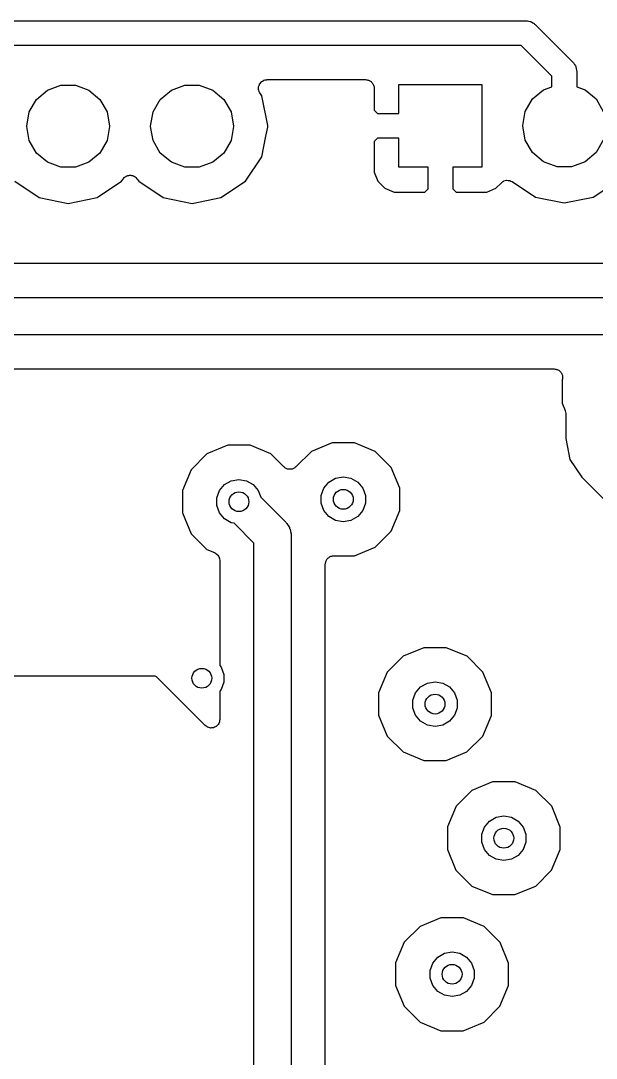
# Model space of a CAD drawing. Extents: x 91.7 to 190.7, y -114.3 to -59.5.
# Drawn here: x 133.14 to 144.93, y -81.9 to -60.63 of the extents above; entities that cross this region are included whole.
import ezdxf

# ---------------------------------------------------------------- set-up
doc = ezdxf.new("R2010")
doc.units = 0
doc.header["$MEASUREMENT"] = 0
doc.layers.add('BLACK', color=7, linetype='CONTINUOUS')

msp = doc.modelspace()

# ---------------------------------------------------------------- linework, layer by layer
at = {"layer": 'Black'}
for p, q in [((132.44, -60.626), (143.5, -60.626)), ((143.5, -60.626), (143.511, -60.6279)), ((143.511, -60.6279), (143.522, -60.627)), ((143.522, -60.627), (143.554, -60.6356)), ((143.554, -60.6356), (143.587, -60.6413)), ((143.587, -60.6413), (143.597, -60.6469)), ((143.597, -60.6469), (143.607, -60.6498)), ((143.607, -60.6498), (143.635, -60.6688)), ((143.635, -60.6688), (143.663, -60.6854)), ((143.663, -60.6854), (143.67, -60.694)), ((143.67, -60.694), (143.68, -60.7004)), ((143.68, -60.7004), (144.46, -61.4804)), ((143.395, -61.134), (132.545, -61.134)), ((144.026, -61.7652), (143.395, -61.134)), ((144.46, -61.4804), (144.466, -61.4895)), ((144.466, -61.4895), (144.475, -61.4967)), ((144.475, -61.4967), (144.491, -61.5255)), ((144.491, -61.5255), (144.51, -61.5527)), ((144.51, -61.5527), (144.513, -61.5634)), ((144.513, -61.5634), (144.519, -61.5731)), ((144.519, -61.5731), (144.524, -61.6058)), ((144.524, -61.6058), (144.533, -61.6379)), ((144.533, -61.6379), (144.532, -61.649)), ((144.532, -61.649), (144.534, -61.66)), ((144.534, -61.66), (144.534, -61.9784)), ((138.034, -61.9217), (138.05, -61.9027)), ((138.05, -61.9027), (138.065, -61.8827)), ((138.065, -61.8827), (138.07, -61.8795)), ((138.07, -61.8795), (138.074, -61.8751)), ((138.074, -61.8751), (138.095, -61.8626)), ((138.095, -61.8626), (138.116, -61.8489)), ((138.116, -61.8489), (138.121, -61.8475)), ((138.121, -61.8475), (138.126, -61.8446)), ((138.126, -61.8446), (138.151, -61.8403)), ((138.151, -61.8403), (138.175, -61.8344)), ((138.175, -61.8344), (138.181, -61.835)), ((138.181, -61.835), (138.186, -61.834)), ((138.186, -61.834), (140.207, -61.834)), ((140.207, -61.834), (140.222, -61.8367)), ((140.222, -61.8367), (140.237, -61.8367)), ((140.237, -61.8367), (140.251, -61.8419)), ((140.251, -61.8419), (140.267, -61.8446)), ((140.267, -61.8446), (140.28, -61.8523)), ((140.28, -61.8523), (140.294, -61.8575)), ((140.294, -61.8575), (140.306, -61.8674)), ((140.306, -61.8674), (140.319, -61.8751)), ((140.319, -61.8751), (140.329, -61.8868)), ((140.329, -61.8868), (140.341, -61.8967)), ((140.341, -61.8967), (140.349, -61.91)), ((140.349, -61.91), (140.358, -61.9217)), ((144.026, -61.9784), (144.026, -61.7652)), ((133.459, -62.2404), (133.685, -62.0506)), ((133.685, -62.0506), (133.962, -61.9497)), ((133.962, -61.9497), (134.258, -61.9497)), ((134.258, -61.9497), (134.535, -62.0506)), ((134.535, -62.0506), (134.761, -62.2404)), ((135.999, -62.2404), (136.225, -62.0506)), ((136.225, -62.0506), (136.502, -61.9497)), ((136.502, -61.9497), (136.798, -61.9497)), ((136.798, -61.9497), (137.075, -62.0506)), ((137.075, -62.0506), (137.301, -62.2404)), ((138.012, -61.9904), (138.014, -61.9848)), ((138.014, -62.0152), (138.012, -61.9904)), ((138.014, -61.979), (138.022, -61.9557)), ((138.014, -61.9848), (138.014, -61.979)), ((138.014, -62.04), (138.014, -62.0152)), ((138.016, -62.0454), (138.014, -62.04)), ((138.016, -62.0512), (138.016, -62.0454)), ((138.026, -62.0739), (138.016, -62.0512)), ((138.022, -61.9557), (138.029, -61.9319)), ((138.034, -62.0972), (138.026, -62.0739)), ((138.029, -61.9319), (138.032, -61.9272)), ((138.032, -61.9272), (138.034, -61.9217)), ((138.038, -62.1017), (138.034, -62.0972)), ((138.041, -62.107), (138.038, -62.1017)), ((138.079, -62.1644), (138.041, -62.107)), ((140.358, -61.9217), (140.364, -61.9362)), ((140.364, -61.9362), (140.371, -61.9495)), ((140.371, -61.9495), (140.374, -61.9646)), ((140.374, -61.9646), (140.379, -61.979)), ((140.379, -61.979), (140.379, -61.9944)), ((140.379, -61.9944), (140.382, -62.0095)), ((140.382, -62.0095), (140.382, -62.4579)), ((140.89, -62.526), (140.89, -61.93)), ((140.89, -61.93), (142.59, -61.93)), ((142.59, -61.93), (142.59, -63.63)), ((143.629, -62.2304), (143.855, -62.0406)), ((143.855, -62.0406), (144.026, -61.9784)), ((144.534, -61.9784), (144.705, -62.0406)), ((144.705, -62.0406), (144.931, -62.2304)), ((133.311, -62.496), (133.459, -62.2404)), ((134.761, -62.2404), (134.909, -62.496)), ((135.851, -62.496), (135.999, -62.2404)), ((137.301, -62.2404), (137.449, -62.496)), ((138.2, -62.7735), (138.079, -62.1644)), ((143.481, -62.486), (143.629, -62.2304)), ((144.931, -62.2304), (145.079, -62.486)), ((133.26, -62.7868), (133.311, -62.496)), ((134.909, -62.496), (134.96, -62.7868)), ((135.8, -62.7868), (135.851, -62.496)), ((137.449, -62.496), (137.5, -62.7868)), ((140.382, -62.4579), (140.45, -62.526)), ((140.45, -62.526), (140.89, -62.526)), ((143.43, -62.7768), (143.481, -62.486)), ((133.26, -62.7932), (133.26, -62.7868)), ((133.311, -63.084), (133.26, -62.7932)), ((134.96, -62.7932), (134.909, -63.084)), ((134.96, -62.7868), (134.96, -62.7932)), ((135.8, -62.7932), (135.8, -62.7868)), ((135.851, -63.084), (135.8, -62.7932)), ((137.5, -62.7932), (137.449, -63.084)), ((137.5, -62.7868), (137.5, -62.7932)), ((138.162, -62.9951), (138.2, -62.8065)), ((138.2, -62.8065), (138.2, -62.7735)), ((143.43, -62.7832), (143.43, -62.7768)), ((143.481, -63.074), (143.43, -62.7832)), ((133.459, -63.3396), (133.311, -63.084)), ((134.909, -63.084), (134.761, -63.3396)), ((135.999, -63.3396), (135.851, -63.084)), ((137.449, -63.084), (137.301, -63.3396)), ((138.079, -63.4156), (138.162, -62.9951)), ((138.162, -62.9951), (138.162, -62.9951)), ((140.45, -63.034), (140.382, -63.1021)), ((140.382, -63.1021), (140.382, -63.731)), ((140.89, -63.034), (140.45, -63.034)), ((140.89, -63.63), (140.89, -63.034)), ((143.629, -63.3296), (143.481, -63.074)), ((145.079, -63.074), (144.931, -63.3296)), ((133.685, -63.5294), (133.459, -63.3396)), ((134.761, -63.3396), (134.535, -63.5294)), ((136.225, -63.5294), (135.999, -63.3396)), ((137.301, -63.3396), (137.075, -63.5294)), ((143.855, -63.5194), (143.629, -63.3296)), ((144.931, -63.3296), (144.705, -63.5194)), ((133.962, -63.6303), (133.685, -63.5294)), ((134.535, -63.5294), (134.258, -63.6303)), ((136.502, -63.6303), (136.225, -63.5294)), ((137.075, -63.5294), (136.798, -63.6303)), ((137.744, -63.9174), (138.079, -63.4156)), ((144.132, -63.6203), (143.855, -63.5194)), ((144.705, -63.5194), (144.428, -63.6203)), ((134.258, -63.6303), (133.962, -63.6303)), ((135.268, -63.8361), (135.276, -63.8277)), ((135.276, -63.8277), (135.293, -63.8193)), ((135.293, -63.8193), (135.309, -63.8086)), ((135.309, -63.8086), (135.321, -63.8059)), ((135.321, -63.8059), (135.331, -63.8008)), ((135.331, -63.8008), (135.35, -63.7987)), ((135.35, -63.7987), (135.369, -63.7941)), ((135.369, -63.7941), (135.38, -63.7954)), ((135.38, -63.7954), (135.391, -63.7941)), ((135.391, -63.7941), (135.41, -63.7987)), ((135.41, -63.7987), (135.429, -63.8008)), ((135.429, -63.8008), (135.439, -63.8059)), ((135.439, -63.8059), (135.451, -63.8086)), ((135.451, -63.8086), (135.467, -63.8193)), ((135.467, -63.8193), (135.484, -63.8277)), ((135.484, -63.8277), (135.492, -63.8361)), ((136.798, -63.6303), (136.502, -63.6303)), ((140.382, -63.731), (140.459, -63.9178)), ((141.486, -63.63), (140.89, -63.63)), ((141.486, -64.0699), (141.486, -63.63)), ((142.59, -63.63), (141.994, -63.63)), ((141.994, -63.63), (141.994, -64.0699)), ((144.428, -63.6203), (144.132, -63.6203)), ((133.016, -63.9174), (133.518, -64.2526)), ((134.702, -64.2526), (135.204, -63.9174)), ((135.204, -63.9174), (135.234, -63.8718)), ((135.234, -63.8718), (135.247, -63.8579)), ((135.247, -63.8579), (135.259, -63.8425)), ((135.259, -63.8425), (135.268, -63.8361)), ((135.492, -63.8361), (135.501, -63.8425)), ((135.501, -63.8425), (135.513, -63.8579)), ((135.513, -63.8579), (135.526, -63.8718)), ((135.526, -63.8718), (135.556, -63.9174)), ((135.556, -63.9174), (136.058, -64.2526)), ((137.242, -64.2526), (137.744, -63.9174)), ((140.459, -63.9178), (140.602, -64.0607)), ((142.878, -64.0607), (142.991, -63.947)), ((142.991, -63.947), (143.015, -63.9306)), ((143.015, -63.9306), (143.038, -63.9137)), ((143.038, -63.9137), (143.04, -63.9131)), ((143.04, -63.9131), (143.041, -63.912)), ((143.041, -63.912), (143.069, -63.9046)), ((143.069, -63.9046), (143.096, -63.8966)), ((143.096, -63.8966), (143.098, -63.8968)), ((143.098, -63.8968), (143.1, -63.8963)), ((143.1, -63.8963), (143.129, -63.8987)), ((143.129, -63.8987), (143.157, -63.9006)), ((143.157, -63.9006), (143.159, -63.9014)), ((143.159, -63.9014), (143.161, -63.9016)), ((143.161, -63.9016), (143.187, -63.9136)), ((143.187, -63.9136), (143.213, -63.9252)), ((143.213, -63.9252), (143.688, -64.2426)), ((144.872, -64.2426), (145.374, -63.9074)), ((133.518, -64.2526), (134.11, -64.3704)), ((134.11, -64.3704), (134.702, -64.2526)), ((136.058, -64.2526), (136.65, -64.3704)), ((136.65, -64.3704), (137.242, -64.2526)), ((140.602, -64.0607), (140.789, -64.138)), ((140.789, -64.138), (141.418, -64.138)), ((141.418, -64.138), (141.486, -64.0699)), ((141.994, -64.0699), (142.062, -64.138)), ((142.062, -64.138), (142.691, -64.138)), ((142.691, -64.138), (142.878, -64.0607)), ((143.688, -64.2426), (144.28, -64.3604)), ((144.28, -64.3604), (144.872, -64.2426)), ((146.298, -65.604), (132.272, -65.604)), ((132.255, -66.304), (146.315, -66.304)), ((146.157, -67.066), (132.413, -67.066)), ((132.775, -67.766), (144.071, -67.766)), ((144.071, -67.766), (144.09, -67.7693)), ((144.09, -67.7693), (144.109, -67.7702)), ((144.109, -67.7702), (144.12, -67.7746)), ((144.12, -67.7746), (144.131, -67.7766)), ((144.131, -67.7766), (144.148, -67.7862)), ((144.148, -67.7862), (144.165, -67.7936)), ((144.165, -67.7936), (144.174, -67.8013)), ((144.174, -67.8013), (144.184, -67.8071)), ((144.184, -67.8071), (144.196, -67.8218)), ((144.196, -67.8218), (144.21, -67.8348)), ((144.21, -67.8348), (144.216, -67.845)), ((144.216, -67.845), (144.223, -67.8537)), ((144.223, -67.8537), (144.229, -67.8718)), ((144.229, -67.8718), (144.238, -67.8889)), ((144.237, -67.99), (144.233, -68.0088)), ((144.233, -68.0088), (144.233, -68.0088)), ((144.233, -68.0088), (144.233, -68.4692)), ((144.244, -67.972), (144.237, -67.99)), ((144.238, -67.8889), (144.24, -67.9002)), ((144.24, -67.9002), (144.244, -67.911)), ((144.244, -67.911), (144.244, -67.9303)), ((144.244, -67.9303), (144.246, -67.9493)), ((144.246, -67.9493), (144.244, -67.9605)), ((144.244, -67.9605), (144.244, -67.972)), ((144.233, -68.4692), (144.296, -68.6219)), ((144.296, -68.6219), (144.297, -68.6256)), ((144.297, -68.6256), (144.298, -68.6289)), ((144.298, -68.6289), (144.303, -68.6552)), ((144.303, -68.6552), (144.309, -68.6814)), ((144.309, -68.6814), (144.308, -68.6852)), ((144.308, -68.6852), (144.309, -68.6889)), ((144.309, -68.6889), (144.309, -69.1927)), ((137.381, -69.3326), (136.955, -69.5084)), ((137.841, -69.333), (137.381, -69.3326)), ((138.266, -69.5095), (137.841, -69.333)), ((139.521, -69.2826), (139.095, -69.4584)), ((139.981, -69.283), (139.521, -69.2826)), ((140.406, -69.4595), (139.981, -69.283)), ((144.309, -69.1927), (144.394, -69.6224)), ((136.955, -69.5084), (136.63, -69.8336)), ((138.531, -69.7742), (138.266, -69.5095)), ((139.095, -69.4584), (138.779, -69.7744)), ((140.732, -69.7854), (140.406, -69.4595)), ((138.543, -69.783), (138.531, -69.7742)), ((138.554, -69.7939), (138.543, -69.783)), ((138.766, -69.7832), (138.755, -69.7941)), ((138.779, -69.7744), (138.766, -69.7832)), ((140.907, -70.2108), (140.732, -69.7854)), ((144.394, -69.6224), (144.638, -69.9866)), ((136.63, -69.8336), (136.453, -70.2588)), ((138.568, -69.8004), (138.554, -69.7939)), ((138.58, -69.8092), (138.568, -69.8004)), ((138.595, -69.8132), (138.58, -69.8092)), ((138.609, -69.8197), (138.595, -69.8132)), ((138.625, -69.8211), (138.609, -69.8197)), ((138.639, -69.8251), (138.625, -69.8211)), ((138.655, -69.8237), (138.639, -69.8251)), ((138.67, -69.8251), (138.655, -69.8237)), ((138.685, -69.8211), (138.67, -69.8251)), ((138.7, -69.8198), (138.685, -69.8211)), ((138.714, -69.8133), (138.7, -69.8198)), ((138.729, -69.8094), (138.714, -69.8133)), ((138.741, -69.8006), (138.729, -69.8094)), ((138.755, -69.7941), (138.741, -69.8006)), ((139.593, -70.0087), (139.75, -69.9811)), ((139.75, -69.9811), (139.907, -70.0087)), ((144.638, -69.9866), (151.184, -76.5332)), ((137.213, -70.2605), (137.315, -70.1384)), ((137.315, -70.1384), (137.453, -70.0587)), ((137.453, -70.0587), (137.61, -70.0311)), ((137.61, -70.0311), (137.767, -70.0587)), ((137.767, -70.0587), (137.905, -70.1384)), ((137.905, -70.1384), (138.007, -70.2605)), ((139.298, -70.3603), (139.353, -70.2105)), ((139.353, -70.2105), (139.455, -70.0884)), ((139.455, -70.0884), (139.593, -70.0087)), ((139.907, -70.0087), (140.045, -70.0884)), ((140.045, -70.0884), (140.147, -70.2105)), ((140.147, -70.2105), (140.202, -70.3603)), ((140.907, -70.6712), (140.907, -70.2108)), ((136.453, -70.2588), (136.453, -70.7192)), ((137.158, -70.4103), (137.213, -70.2605)), ((137.158, -70.5697), (137.158, -70.4103)), ((138.007, -70.2605), (138.058, -70.3991)), ((138.058, -70.3991), (138.569, -70.9106)), ((139.298, -70.5197), (139.298, -70.3603)), ((140.202, -70.3603), (140.202, -70.5197)), ((137.213, -70.7195), (137.158, -70.5697)), ((139.353, -70.6695), (139.298, -70.5197)), ((140.202, -70.5197), (140.147, -70.6695)), ((136.453, -70.7192), (136.628, -71.1446)), ((137.315, -70.8416), (137.213, -70.7195)), ((137.453, -70.9213), (137.315, -70.8416)), ((139.455, -70.7916), (139.353, -70.6695)), ((139.593, -70.8713), (139.455, -70.7916)), ((140.045, -70.7916), (139.907, -70.8713)), ((140.147, -70.6695), (140.045, -70.7916)), ((140.73, -71.0964), (140.907, -70.6712)), ((137.513, -70.9318), (137.453, -70.9213)), ((137.919, -71.3378), (137.513, -70.9318)), ((138.569, -70.9106), (138.579, -70.9243)), ((138.579, -70.9243), (138.592, -70.9351)), ((138.592, -70.9351), (138.617, -70.9782)), ((138.617, -70.9782), (138.645, -71.019)), ((138.645, -71.019), (138.65, -71.0352)), ((138.65, -71.0352), (138.658, -71.0497)), ((138.658, -71.0497), (138.667, -71.0987)), ((139.75, -70.8989), (139.593, -70.8713)), ((139.907, -70.8713), (139.75, -70.8989)), ((136.628, -71.1446), (136.954, -71.4705)), ((138.667, -71.0987), (138.68, -71.1468)), ((138.68, -71.1468), (138.678, -71.1635)), ((138.678, -71.1635), (138.681, -71.18)), ((138.681, -71.18), (138.681, -83.79)), ((140.405, -71.4216), (140.73, -71.0964)), ((136.954, -71.4705), (137.106, -71.5338)), ((137.919, -83.79), (137.919, -71.3378)), ((139.979, -71.5974), (140.405, -71.4216)), ((137.106, -71.5338), (137.109, -71.5359)), ((137.109, -71.5359), (137.113, -71.5368)), ((137.113, -71.5368), (137.128, -71.5473)), ((137.128, -71.5473), (137.131, -71.5485)), ((137.131, -71.5485), (137.138, -71.5539)), ((137.138, -71.5539), (137.158, -71.5666)), ((137.158, -71.5666), (137.16, -71.5696)), ((137.16, -71.5696), (137.163, -71.5718)), ((137.163, -71.5718), (137.168, -71.5764)), ((137.168, -71.5764), (137.172, -71.5827)), ((137.172, -71.5827), (137.178, -71.5877)), ((137.178, -71.5877), (137.189, -71.6075)), ((137.189, -71.6075), (137.194, -71.6145)), ((137.194, -71.6145), (137.195, -71.615)), ((137.195, -71.615), (137.195, -71.6151)), ((137.195, -71.6151), (137.203, -71.6263)), ((137.203, -71.6263), (137.205, -71.6337)), ((137.205, -71.6337), (137.208, -71.6404)), ((137.208, -71.6404), (137.212, -71.663)), ((137.212, -71.663), (137.218, -71.6852)), ((137.218, -71.6852), (137.218, -71.6929)), ((137.218, -71.6929), (137.219, -71.7005)), ((137.219, -71.7005), (137.219, -73.8466)), ((139.392, -71.7125), (139.399, -71.6991)), ((139.399, -71.6991), (139.405, -71.6846)), ((139.405, -71.6846), (139.414, -71.673)), ((139.414, -71.673), (139.422, -71.6597)), ((139.422, -71.6597), (139.434, -71.6498)), ((139.434, -71.6498), (139.444, -71.638)), ((139.444, -71.638), (139.457, -71.6304)), ((139.457, -71.6304), (139.469, -71.6205)), ((139.469, -71.6205), (139.483, -71.6153)), ((139.483, -71.6153), (139.497, -71.6076)), ((139.497, -71.6076), (139.512, -71.6049)), ((139.512, -71.6049), (139.526, -71.5997)), ((139.526, -71.5997), (139.541, -71.5997)), ((139.541, -71.5997), (139.557, -71.597)), ((139.557, -71.597), (139.979, -71.5974)), ((139.381, -71.7725), (139.384, -71.7573)), ((139.381, -74.9039), (139.381, -71.7725)), ((139.384, -71.7419), (139.389, -71.7276)), ((139.384, -71.7573), (139.384, -71.7419)), ((139.389, -71.7276), (139.392, -71.7125)), ((141.401, -73.4826), (140.975, -73.6584)), ((141.861, -73.483), (141.401, -73.4826)), ((142.286, -73.6595), (141.861, -73.483)), ((140.975, -73.6584), (140.65, -73.9836)), ((142.612, -73.9854), (142.286, -73.6595)), ((137.219, -73.8466), (137.247, -73.8805)), ((137.247, -73.8805), (137.302, -74.0303)), ((137.302, -74.0303), (137.302, -74.1897)), ((140.65, -73.9836), (140.473, -74.4088)), ((142.787, -74.4108), (142.612, -73.9854)), ((135.892, -74.07), (130.066, -74.07)), ((135.909, -74.0734), (135.892, -74.07)), ((135.922, -74.082), (135.909, -74.0734)), ((136.919, -75.0794), (135.922, -74.082)), ((137.302, -74.1897), (137.247, -74.3395)), ((141.335, -74.2884), (141.473, -74.2087)), ((141.473, -74.2087), (141.63, -74.1811)), ((141.63, -74.1811), (141.787, -74.2087)), ((141.787, -74.2087), (141.925, -74.2884)), ((137.247, -74.3395), (137.219, -74.3734)), ((137.219, -74.3734), (137.219, -74.9553)), ((140.473, -74.4088), (140.473, -74.8692)), ((141.178, -74.5603), (141.233, -74.4105)), ((141.233, -74.4105), (141.335, -74.2884)), ((141.925, -74.2884), (142.027, -74.4105)), ((142.027, -74.4105), (142.082, -74.5603)), ((142.787, -74.8712), (142.787, -74.4108)), ((141.178, -74.7197), (141.178, -74.5603)), ((142.082, -74.5603), (142.082, -74.7197)), ((140.473, -74.8692), (140.648, -75.2946)), ((141.233, -74.8695), (141.178, -74.7197)), ((141.335, -74.9916), (141.233, -74.8695)), ((142.027, -74.8695), (141.925, -74.9916)), ((142.082, -74.7197), (142.027, -74.8695)), ((142.61, -75.2964), (142.787, -74.8712)), ((136.938, -75.0926), (136.919, -75.0794)), ((136.956, -75.1073), (136.938, -75.0926)), ((137.137, -75.1023), (137.131, -75.1073)), ((137.144, -75.0991), (137.137, -75.1023)), ((137.16, -75.0829), (137.144, -75.0991)), ((137.178, -75.0681), (137.16, -75.0829)), ((137.182, -75.0614), (137.178, -75.0681)), ((137.187, -75.056), (137.182, -75.0614)), ((137.197, -75.0352), (137.187, -75.056)), ((137.208, -75.0153), (137.197, -75.0352)), ((137.21, -75.0077), (137.208, -75.0153)), ((137.213, -75.0007), (137.21, -75.0077)), ((137.215, -74.9779), (137.213, -75.0007)), ((137.219, -74.9553), (137.215, -74.9779)), ((139.381, -77.6539), (139.381, -74.9039)), ((141.473, -75.0713), (141.335, -74.9916)), ((141.63, -75.0989), (141.473, -75.0713)), ((141.787, -75.0713), (141.63, -75.0989)), ((141.925, -74.9916), (141.787, -75.0713)), ((136.963, -75.1099), (136.956, -75.1073)), ((136.969, -75.1144), (136.963, -75.1099)), ((136.991, -75.1203), (136.969, -75.1144)), ((137.013, -75.1281), (136.991, -75.1203)), ((137.021, -75.1281), (137.013, -75.1281)), ((137.028, -75.1301), (137.021, -75.1281)), ((137.051, -75.1281), (137.028, -75.1301)), ((137.074, -75.1281), (137.051, -75.1281)), ((137.081, -75.1255), (137.074, -75.1281)), ((137.089, -75.1248), (137.081, -75.1255)), ((137.11, -75.1151), (137.089, -75.1248)), ((137.131, -75.1073), (137.11, -75.1151)), ((140.648, -75.2946), (140.974, -75.6205)), ((142.285, -75.6216), (142.61, -75.2964)), ((140.974, -75.6205), (141.399, -75.797)), ((141.859, -75.7974), (142.285, -75.6216)), ((141.399, -75.797), (141.859, -75.7974)), ((142.811, -76.2326), (142.385, -76.4084)), ((143.271, -76.233), (142.811, -76.2326)), ((143.696, -76.4095), (143.271, -76.233)), ((142.385, -76.4084), (142.06, -76.7336)), ((144.022, -76.7354), (143.696, -76.4095)), ((142.06, -76.7336), (141.883, -77.1588)), ((144.197, -77.1608), (144.022, -76.7354)), ((142.745, -77.0384), (142.883, -76.9587)), ((142.883, -76.9587), (143.04, -76.9311)), ((143.04, -76.9311), (143.197, -76.9587)), ((143.197, -76.9587), (143.335, -77.0384)), ((141.883, -77.1588), (141.883, -77.6192)), ((142.588, -77.3103), (142.643, -77.1605)), ((142.643, -77.1605), (142.745, -77.0384)), ((143.335, -77.0384), (143.437, -77.1605)), ((143.437, -77.1605), (143.492, -77.3103)), ((144.197, -77.6212), (144.197, -77.1608)), ((142.588, -77.4697), (142.588, -77.3103)), ((143.492, -77.3103), (143.492, -77.4697)), ((139.381, -80.4439), (139.381, -77.6539)), ((141.883, -77.6192), (142.058, -78.0446)), ((142.643, -77.6195), (142.588, -77.4697)), ((142.745, -77.7416), (142.643, -77.6195)), ((143.437, -77.6195), (143.335, -77.7416)), ((143.492, -77.4697), (143.437, -77.6195)), ((144.02, -78.0464), (144.197, -77.6212)), ((142.883, -77.8213), (142.745, -77.7416)), ((143.04, -77.8489), (142.883, -77.8213)), ((143.197, -77.8213), (143.04, -77.8489)), ((143.335, -77.7416), (143.197, -77.8213)), ((142.058, -78.0446), (142.384, -78.3705)), ((143.695, -78.3716), (144.02, -78.0464)), ((142.384, -78.3705), (142.809, -78.547)), ((143.269, -78.5474), (143.695, -78.3716)), ((142.809, -78.547), (143.269, -78.5474)), ((141.751, -79.0226), (141.325, -79.1984)), ((142.211, -79.023), (141.751, -79.0226)), ((142.636, -79.1995), (142.211, -79.023)), ((141.325, -79.1984), (141, -79.5236)), ((142.962, -79.5254), (142.636, -79.1995)), ((141, -79.5236), (140.823, -79.9488)), ((143.137, -79.9508), (142.962, -79.5254)), ((141.685, -79.8284), (141.823, -79.7487)), ((141.823, -79.7487), (141.98, -79.7211)), ((141.98, -79.7211), (142.137, -79.7487)), ((142.137, -79.7487), (142.275, -79.8284)), ((140.823, -79.9488), (140.823, -80.4092)), ((141.528, -80.1003), (141.583, -79.9505)), ((141.583, -79.9505), (141.685, -79.8284)), ((142.275, -79.8284), (142.377, -79.9505)), ((142.377, -79.9505), (142.432, -80.1003)), ((143.137, -80.4112), (143.137, -79.9508)), ((141.528, -80.2597), (141.528, -80.1003)), ((142.432, -80.1003), (142.432, -80.2597)), ((140.823, -80.4092), (140.998, -80.8346)), ((141.583, -80.4095), (141.528, -80.2597)), ((141.685, -80.5316), (141.583, -80.4095)), ((142.377, -80.4095), (142.275, -80.5316)), ((142.432, -80.2597), (142.377, -80.4095)), ((142.96, -80.8364), (143.137, -80.4112)), ((139.381, -83.5035), (139.381, -80.4439)), ((141.823, -80.6113), (141.685, -80.5316)), ((141.98, -80.6389), (141.823, -80.6113)), ((142.137, -80.6113), (141.98, -80.6389)), ((142.275, -80.5316), (142.137, -80.6113)), ((140.998, -80.8346), (141.324, -81.1605)), ((142.635, -81.1616), (142.96, -80.8364)), ((141.324, -81.1605), (141.749, -81.337)), ((142.209, -81.3374), (142.635, -81.1616)), ((141.749, -81.337), (142.209, -81.3374))]:
    msp.add_line(p, q, dxfattribs=at)
for centre in [(137.61, -70.49), (139.75, -70.44), (136.85, -74.11), (141.63, -74.64), (143.04, -77.39), (141.98, -80.18)]:
    msp.add_circle(centre, 0.2032, dxfattribs=at)

doc.saveas('drawing.dxf')
